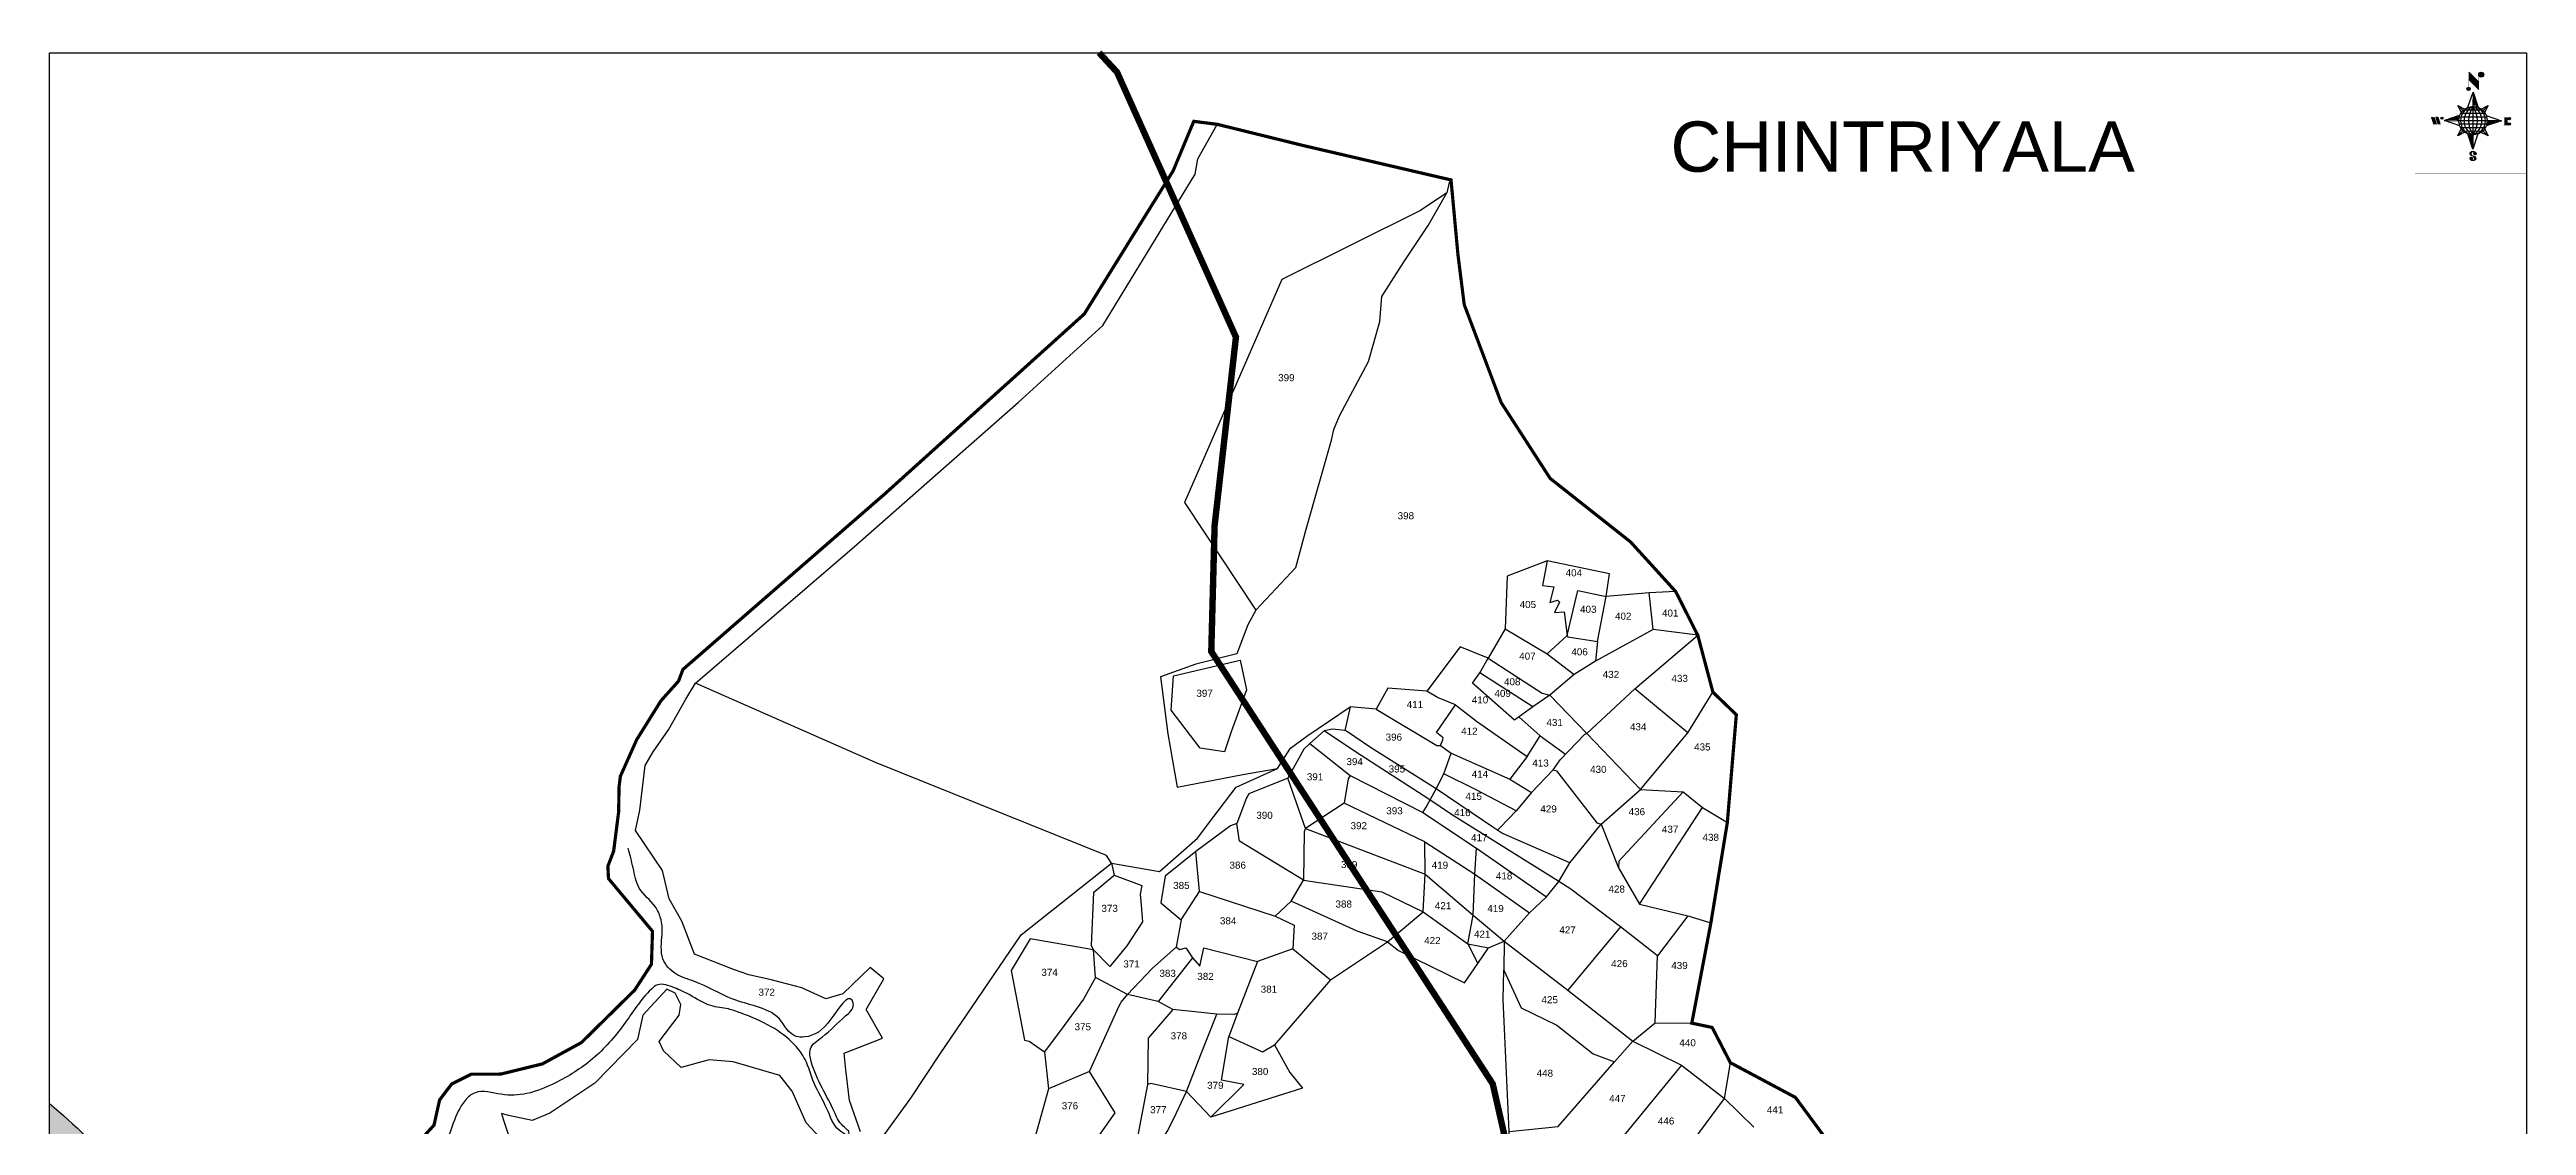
# Model space of a CAD drawing. Header units: millimetres. Extents: x 380985 to 388846, y 1838250 to 1848297.
# Drawn here: x 380985 to 388718, y 1844937 to 1848297 of the extents above; entities that cross this region are included whole.
import ezdxf
from ezdxf.enums import TextEntityAlignment as Align

# ---------------------------------------------------------------- set-up
doc = ezdxf.new("R2010")
doc.units = ezdxf.units.MM
for name, color, linetype in [('BND', 6, 'Continuous'), ('bord', 1, 'Continuous'), ('DIMENSION', 1, 'Continuous'), ('Plot', 2, 'Continuous'), ('ROADS', 50, 'Continuous'), ('Stream', 4, 'Continuous'), ('TEXT', 7, 'Continuous')]:
    doc.layers.add(name, color=color, linetype=linetype)
doc.styles.get("Standard").update_dxf_attribs({"font": 'arial.ttf'})
pattern_1 = [(267.297113149, (-8720374.938, 50637915.138), (10.5367255337, -0.497431438), [])]
pattern_2 = [(357.297113149, (-8720374.938, 50637915.138), (0.497431438, 10.5367255337), [])]

# ---------------------------------------------------------------- blocks, each defined once
blk = doc.blocks.new('CHITT')
at = {"layer": 'BND', "lineweight": 30, "const_width": 10}
blk.add_lwpolyline([(-2899.9, 1676.9), (-2856.7, 1724.2), (-2839.3, 1802.7), (-2801.8, 1852.5), (-2740.4, 1883.2), (-2648.3, 1883.6), (-2518.1, 1915.5), (-2396.3, 1982.2), (-2230, 2146.1), (-2177.8, 2226.6), (-2174.5, 2329.5), (-2311.8, 2494.1), (-2313.9, 2532.7), (-2295.9, 2579.5), (-2280.2, 2702.9), (-2279, 2780.6), (-2274.8, 2813.6), (-2223.9, 2927.9), (-2148.1, 3049.4), (-2093.1, 3110.9), (-2079.6, 3147.1), (-1926.6, 3280.3), (-1449.2, 3695.5), (-826.4, 4257.2), (-549, 4704), (-484.5, 4858.9), (-410.9, 4849.5), (-140.8, 4782.9), (318.8, 4675.9), (340.5, 4441.6), (360, 4286.6), (475.5, 3980.3), (628.3, 3743.8), (879.4, 3545.4), (1020.4, 3390.4), (1089.3, 3253.8), (1136.5, 3076.2), (1209.6, 3005.8), (1181.6, 2669.7), (1130.1, 2355.6), (1070.6, 2042.7), (1134.1, 2029.3), (1191, 1919.2), (1394, 1810.8), (1532.2, 1623.7)], dxfattribs=at)
at = {"layer": 'Plot', "color": 0}
for points in [[(-741.6, 2541.8), (-756.6, 2565.8), (-1477.9, 2856.8), (-2040.1, 3104.1), (-1824.6, 3289.5), (-1544, 3531.1), (-1031.6, 3982), (-768.6, 4220.9), (-479.9, 4694.2), (-472.3, 4742.2), (-410.9, 4849.5)], [(318.8, 4675.9), (312.8, 4667.7), (305.6, 4636.1), (223.6, 4580.3), (-209.4, 4364.6), (-513.4, 3668.6), (-290.7, 3332.2), (-166.2, 3465.4), (-133.7, 3585.4), (-54, 3863.5), (-47.4, 3897), (-29.9, 3939.5), (61.4, 4109.3), (96.2, 4233.5), (102.4, 4311.8), (170.2, 4418.4), (246.9, 4533.8), (305.6, 4636.1)], [(1020.4, 3390.4), (937.5, 3386.7), (803.7, 3375.3), (813.8, 3445.9), (619.1, 3486.3), (494.2, 3438.5), (488, 3273.9), (434.9, 3182.5), (347.3, 3217.7), (242.9, 3078.9), (121.9, 3088.4), (84.7, 3022.8), (4.2, 3030), (-12.8, 2956.4), (-51, 2961), (-77.4, 2955.9), (-122.1, 2915.7), (-140.7, 2897.8), (-190.5, 2807.6), (-312.7, 2759.2), (-319.9, 2746.1), (-349.8, 2665.8), (-369.7, 2659.3), (-478.5, 2578.4), (-573.6, 2501.4), (-587.8, 2418.3), (-524.2, 2365.2), (-466.8, 2453.3), (-230.3, 2376.8), (-171.4, 2348.8), (-175, 2274.3), (-58, 2178.4), (120.4, 2296.4), (232, 2390), (238.2, 2508.4), (236.6, 2608.7), (393.5, 2508.3), (564.2, 2387), (616.9, 2437.2), (655.8, 2484.9), (689.9, 2543.6), (787.5, 2664.3), (909.9, 2772.1), (1058, 2949.1), (1136.5, 3076.2)], [(619.1, 3486.3), (604.7, 3409.8), (639.6, 3405.1), (627.1, 3356.5), (651.5, 3363.6), (657.5, 3356.9), (641.4, 3324.7), (672, 3327), (681.7, 3253.3), (683.5, 3249), (776, 3234.3), (769.4, 3173.1)], [(-290.7, 3332.2), (-315.2, 3286.5), (-350, 3195.5), (-478, 3164), (-588.6, 3124.3), (-565.6, 2946.5), (-536.7, 2779.7), (-331.7, 2818.9), (-223.4, 2837.4), (-182.9, 2901.4), (-131.4, 2938.4), (4.2, 3030)], [(618.9, 3195.8), (681.7, 3253.3), (714.3, 3393.9), (803.7, 3375.3)], [(776, 3234.3), (803.7, 3375.3)], [(950.4, 3272.3), (937.5, 3386.7)], [(84.7, 3022.8), (274.3, 2909.5), (285.5, 2909.8), (319.6, 2885.3), (319.6, 2885.3), (502.1, 2804.6), (570.2, 2762.9), (637.6, 2833.3), (659.1, 2865), (736.9, 2945.5), (742.7, 2947.5), (892.5, 3086.2), (1089.3, 3253.8), (950.4, 3272.3), (769.4, 3173.1), (703.2, 3131.6), (627.2, 3067.1), (574.5, 3030.2), (516.7, 2988.4), (385.6, 3103.9), (408.6, 3137.1), (434.9, 3182.5), (603.8, 3072.7), (627.2, 3067.1)], [(488, 3273.9), (618.9, 3195.8), (703.2, 3131.6)], [(-547.4, 3127), (-339.5, 3176.5), (-320.2, 3084), (-367.8, 2952.7), (-388.4, 2890), (-464.3, 2901), (-554.7, 3020.3), (-547.4, 3127)], [(-1525.1, 1703.2), (-1559.1, 1800.7), (-1570.8, 1897.4), (-1575.6, 1949.2), (-1456.5, 1995.3), (-1507.3, 2085.6), (-1452.7, 2180.8), (-1495.3, 2216.2), (-1580.4, 2134.7), (-1633, 2118.8), (-1708.7, 2152.5), (-1803.7, 2177.7), (-1873.7, 2193.4), (-1921.1, 2210.7), (-2043.4, 2258.3), (-2083, 2360.8), (-2122, 2430.9), (-2143, 2519), (-2227.8, 2644.2), (-2214.4, 2707.5), (-2197.9, 2847.5), (-2172.1, 2889.6), (-2125, 2958.8), (-2070, 3054.7), (-2040.1, 3104.1)], [(574.5, 3030.2), (408.6, 3137.1)], [(-1532.6, 1581.1), (-1367.5, 1808.8), (-1276, 1946.5), (-1023, 2318.9), (-741.6, 2541.8), (-591.4, 2516.1), (-472.6, 2620.5), (-421.9, 2688), (-351.9, 2779.4), (-223.4, 2837.4), (-182.9, 2901.4), (-131.4, 2938.4), (4.2, 3030)], [(285.5, 2909.8), (293.3, 2927.4), (293.9, 2933.8), (273.3, 2950.7), (332.5, 3036.5), (276.1, 3060.1), (242.9, 3078.9)], [(332.5, 3036.5), (397.8, 2985.3), (556, 2875.3), (597.4, 2940.3), (530.5, 2999.2)], [(627.2, 3067.1), (742.7, 2947.5), (909.9, 2772.1), (1043.3, 2765.3), (1104.1, 2716.1), (1181.6, 2669.7)], [(1058, 2949.1), (892.5, 3086.2)], [(655.8, 2484.9), (320.1, 2694.5), (249.8, 2741.7), (20.1, 2890.4), (-77.4, 2955.9)], [(689.9, 2543.6), (477.2, 2636.2), (452.2, 2652.8), (272.8, 2774.1), (67.1, 2903.4), (-7.6, 2954.9), (-12.8, 2956.4)], [(597.4, 2940.3), (676.1, 2882.4)], [(-122.1, 2915.7), (3.8, 2815.8), (-2.3, 2805.6), (-14.6, 2729.7), (-135.6, 2650.8), (-190.5, 2807.6)], [(230.9, 2700.4), (241.6, 2717), (250, 2733), (253.7, 2740.2), (272.8, 2774.1), (296.7, 2821), (319.6, 2885.3)], [(556, 2875.3), (502.1, 2804.6)], [(3.8, 2815.8), (230.9, 2700.4), (398.1, 2589.3)], [(521.7, 2706.1), (397.1, 2771.5), (296.7, 2821)], [(637.6, 2833.3), (648, 2831), (773.6, 2668.2), (787.5, 2664.3), (841.7, 2527.3), (907.6, 2414.2), (1058, 2377.4), (1130.1, 2355.6)], [(236.6, 2608.7), (-14.6, 2729.7)], [(570.2, 2762.9), (521.7, 2706.1), (471.8, 2653.8), (464.3, 2645.3)], [(1043.3, 2765.3), (842.3, 2548.4), (841.7, 2527.3)], [(907.6, 2414.2), (1104.1, 2716.1)], [(-180.6, 2423.8), (-142.2, 2489.1), (-341.7, 2611.1), (-349.8, 2665.8)], [(-135.6, 2650.8), (-139.9, 2640), (-142.2, 2489.1)], [(-135.6, 2650.8), (238.2, 2508.4), (388.3, 2379.5), (485, 2298.2), (564.2, 2387)], [(-466.8, 2453.3), (-478.5, 2578.4)], [(371.2, 2290.3), (388.3, 2379.5), (393.5, 2508.3), (398.1, 2589.3), (616.9, 2437.2)], [(-797.1, 2271.2), (-803.9, 2284.9), (-796.5, 2451.6), (-733, 2504.4), (-646.8, 2472.3), (-651.6, 2445.7), (-650.1, 2423.3), (-644.4, 2358.9), (-693.1, 2284.3), (-746.6, 2219.8), (-797.1, 2271.2)], [(-741.6, 2541.8), (-733, 2504.4)], [(-142.2, 2489.1), (102.8, 2452.6), (232, 2390), (371.2, 2290.3), (436.2, 2278.2)], [(1058, 2377.4), (963.8, 2252.5), (848.4, 2343.6), (693.3, 2461), (655.8, 2484.9)], [(120.4, 2296.4), (26.1, 2329.7), (-180.6, 2423.8), (-230.3, 2376.8)], [(-524.2, 2365.2), (-539, 2280.4)], [(848.4, 2343.6), (683.5, 2145.4)], [(-348, 2073.9), (-357.5, 2069.7), (-412.3, 2070.7), (-549.8, 2085.8), (-595.2, 2109.8), (-691.9, 2132.5), (-791.3, 2184.8), (-797.1, 2271.2), (-994.9, 2306.3), (-1054.8, 2206.8), (-1013.1, 1989.8), (-998.7, 1986.5), (-950.6, 1952.9), (-938.2, 1837.9), (-986.4, 1666), (-988.1, 1604.4), (-942.1, 1518.6), (-936, 1462.5), (-741.4, 1337.1), (-682.7, 1366.2), (-635.8, 1345.5), (-601.6, 1307.8)], [(-691.9, 2132.5), (-613.8, 2214.4), (-539, 2280.4), (-528, 2273.2), (-508.8, 2278), (-488.3, 2246.4), (-466, 2220.5), (-452.6, 2277.5), (-285.1, 2234.9)], [(-488.3, 2246.4), (-595.2, 2109.8)], [(-175, 2274.3), (-285.1, 2234.9), (-348, 2073.9), (-348, 2073.9)], [(120.4, 2296.4), (155.1, 2270), (361.1, 2168.2), (402.1, 2228.7), (436.2, 2278.2), (485, 2298.2), (483.5, 2207.8), (537.4, 2090.6), (649.6, 2036.8), (762.3, 1946.9), (829.7, 1921.5), (886.3, 1986.8), (1038.3, 1911.1), (1172.9, 1807.2), (1264.4, 1717.8)], [(371.2, 2290.3), (402.1, 2228.7)], [(485, 2298.2), (683.5, 2145.4), (886.3, 1986.8)], [(955.7, 2043.9), (963.8, 2252.5)], [(-791.3, 2184.8), (-828.8, 2118.1), (-889.1, 2035.3), (-950.6, 1952.9)], [(-691.9, 2132.5), (-791.3, 2184.8)], [(-58, 2178.4), (-232.8, 1974.9), (-185, 1888.8), (-144.8, 1840.1), (-431.4, 1749.6), (-328, 1850.7), (-397.9, 1864.9), (-375.4, 2001.3), (-270.1, 1953.1), (-232.8, 1974.9)], [(396.1, 1326.2), (444, 1414.6), (509.9, 1550), (500.4, 1704.3), (481.7, 2116.7), (483.5, 2207.8)], [(-1595.2, 1624.1), (-1694.3, 1731.8), (-1738.9, 1830.3), (-1776.5, 1879.7), (-1922.9, 1921.4), (-1998, 1928.6), (-2084.8, 1904.1), (-2140.4, 1956.2), (-2153.5, 1985.1), (-2091.1, 2067.7), (-2086, 2100.8), (-2103.7, 2136.1), (-2129.5, 2148.5), (-2205.2, 2067.5), (-2221.8, 1991.4), (-2354.6, 1855), (-2494.6, 1761.2), (-2550.1, 1738.5), (-2624.1, 1754.5), (-2646.5, 1760.3), (-2639.6, 1739.7), (-2589.9, 1589.1)], [(-809.8, 1891.7), (-718.7, 2094.6), (-711.5, 2108.1), (-691.9, 2132.5)], [(-549.8, 2085.8), (-626.6, 1995.7), (-629.1, 1851.5), (-662.6, 1676.3), (-595.8, 1652.1), (-575.3, 1692.8), (-565.6, 1707.2), (-538.5, 1762.6), (-507.4, 1828.9), (-618.4, 1854.5), (-629.1, 1851.5)], [(-507.4, 1828.9), (-462.4, 1944.4), (-412.3, 2070.7)], [(-348, 2073.9), (-375.4, 2001.3)], [(886.3, 1986.8), (955.7, 2043.9), (1070.6, 2042.7)], [(-787.6, 1674.8), (-789.7, 1677.8), (-730.3, 1762.5), (-809.8, 1891.7), (-938.2, 1837.9)], [(500.4, 1704.3), (653.4, 1720.4), (829.7, 1921.5)], [(1038.3, 1911.1), (802.2, 1622.9), (721.9, 1472.2)], [(959, 1519.2), (1172.9, 1807.2), (1191, 1919.2)], [(-431.4, 1749.6), (-507.4, 1828.9)]]:
    blk.add_lwpolyline(points, dxfattribs=at)
at = {"layer": 'Stream'}
for points in [[(-1567.2, 1692.9), (-1561.8, 1697.7), (-1578.9, 1721.5), (-1607, 1766.4), (-1678.9, 1922.5), (-1681.5, 1962.3), (-1645.1, 1999.1), (-1571.9, 2065.2), (-1547.3, 2101.3), (-1551.2, 2114), (-1617.3, 2054.7), (-1699.4, 1999.6), (-1726.3, 2001.1), (-1779.4, 2056.7), (-1850.2, 2094.7), (-1923.7, 2117.9), (-2043.8, 2173), (-2101.9, 2196.6), (-2141.9, 2243.3), (-2144.6, 2320.2), (-2149.1, 2371), (-2166.4, 2406.7), (-2215.9, 2464.7), (-2235, 2527.6), (-2250.7, 2588.7)], [(-1567.2, 1692.9), (-1592, 1708.5), (-1630.1, 1775.5), (-1669.8, 1855.2), (-1698.2, 1929.6), (-1730.9, 1975.2), (-1803.9, 2031.4), (-1899.8, 2074.7), (-1937.6, 2086.9), (-1992.2, 2097.3), (-2058.3, 2130.7), (-2106.1, 2153.1), (-2133.2, 2162.2), (-2159.4, 2162.4), (-2178.1, 2149.1), (-2264, 2038.4), (-2361.6, 1931.2), (-2479.2, 1855.6), (-2566.7, 1822.9), (-2646.9, 1820.4), (-2728.7, 1825.3), (-2759.6, 1801.2), (-2827.7, 1658.3), (-2916.7, 1562.5), (-2962.4, 1491.8)]]:
    blk.add_spline(points, degree=3, dxfattribs=at)
at = {"layer": 'DIMENSION', "color": 0}
for s, p in [('399', (-195.3, 4058.4)), ('398', (177.7, 3627.2)), ('404', (702.2, 3448.9)), ('405', (558.7, 3350)), ('403', (747.3, 3335.2)), ('401', (1003.2, 3323.3)), ('402', (856.4, 3313.7)), ('407', (557.4, 3188.9)), ('406', (720.1, 3202.2)), ('408', (509.9, 3108.8)), ('432', (818.1, 3131.7)), ('433', (1032.8, 3119.4)), ('397', (-450.7, 3072.9)), ('411', (206, 3037.7)), ('410', (409.4, 3052.1)), ('409', (480.1, 3072.5)), ('396', (140.2, 2935.9)), ('412', (376.1, 2954.4)), ('431', (642.3, 2981.5)), ('434', (903.2, 2968.3)), ('394', (17.9, 2859.5)), ('413', (598.3, 2855)), ('435', (1103.5, 2905.2)), ('391', (-105.8, 2812.1)), ('395', (149.7, 2836.5)), ('414', (409, 2820.3)), ('430', (778.8, 2835.3)), ('393', (142.3, 2705.9)), ('416', (354.2, 2700.1)), ('415', (389.6, 2751)), ('429', (623.4, 2711.6)), ('436', (899, 2703.2)), ('390', (-263.5, 2691.8)), ('392', (30.8, 2659.3)), ('417', (406.9, 2621.9)), ('437', (1002.9, 2648.2)), ('438', (1129.7, 2623)), ('385', (-523.1, 2472.8)), ('386', (-347.3, 2536.1)), ('389', (0.8, 2538.2)), ('419', (284.1, 2536)), ('418', (484.5, 2502.4)), ('373', (-747.1, 2401.2)), ('388', (-16.3, 2414.7)), ('421', (294, 2409.5)), ('419', (457.8, 2400.7)), ('428', (836, 2461.5)), ('384', (-377.1, 2362.3)), ('387', (-91.2, 2314.2)), ('421', (416.1, 2320.6)), ('427', (682.7, 2333.8)), ('422', (260.6, 2300.8)), ('374', (-934.6, 2201.4)), ('371', (-678.7, 2227.6)), ('383', (-566, 2198.4)), ('382', (-447.8, 2188.7)), ('426', (844.7, 2228.6)), ('439', (1032.1, 2222.8)), ('372', (-1818, 2139.3)), ('381', (-249.8, 2148.8)), ('425', (626.9, 2116)), ('375', (-831, 2031.4)), ('378', (-531, 2003)), ('440', (1057.5, 1981.5)), ('379', (-417.1, 1848.5)), ('380', (-277.2, 1891.7)), ('448', (611.7, 1886.4)), ('376', (-871.1, 1784.7)), ('377', (-595, 1772.5)), ('447', (838.2, 1807.6)), ('441', (1330.7, 1772.2)), ('446', (990.4, 1737.2))]:
    blk.add_text(s, height=22, dxfattribs=at).set_placement(p, align=Align.MIDDLE_CENTER)
blk = doc.blocks.new('*X6')
at = {"color": 0, "linetype": 'Continuous'}
for p, q in [((6321.6, 240.5), (6322.3, 241.2)), ((6321.6, 240.3), (6322.3, 241)), ((6321.6, 240.1), (6322.3, 240.8)), ((6321.6, 239.9), (6322.4, 240.7)), ((6321.6, 239.8), (6322.4, 240.6)), ((6321.6, 239.6), (6322.5, 240.5)), ((6321.6, 239.4), (6322.5, 240.3)), ((6321.6, 239.2), (6322.6, 240.2)), ((6321.7, 239.1), (6322.6, 240.1)), ((6321.8, 240.8), (6322.4, 241.4)), ((6321.8, 239), (6322.7, 240)), ((6321.8, 239), (6322.8, 239.9)), ((6321.9, 238.9), (6322.9, 239.8)), ((6322, 238.8), (6323, 239.7)), ((6322.1, 241.3), (6322.4, 241.6)), ((6322.1, 238.7), (6323.1, 239.6)), ((6322.2, 238.6), (6323.1, 239.6)), ((6322.3, 238.5), (6323.2, 239.5)), ((6322.4, 238.5), (6323.3, 239.4)), ((6322.5, 238.4), (6323.4, 239.3)), ((6322.7, 238.4), (6323.6, 239.3)), ((6322.8, 238.3), (6323.7, 239.2)), ((6322.9, 238.3), (6323.8, 239.1)), ((6323.1, 238.2), (6323.9, 239.1)), ((6323.2, 238.2), (6324, 239)), ((6323.3, 238.2), (6324.2, 239)), ((6323.5, 238.1), (6324.3, 238.9)), ((6323.7, 238.1), (6324.4, 238.9)), ((6323.8, 238.1), (6324.6, 238.8)), ((6324.1, 238.2), (6324.7, 238.8)), ((6324.3, 238.3), (6324.9, 238.8)), ((6324.6, 238.3), (6325.1, 238.8)), ((6324.8, 238.4), (6325.2, 238.8)), ((6325.1, 238.5), (6325.4, 238.8)), ((6325.4, 238.6), (6325.6, 238.8))]:
    blk.add_line(p, q, dxfattribs=at)
blk = doc.blocks.new('*X5')
at = {"color": 0, "linetype": 'Continuous'}
for p, q in [((6324.4, 240.3), (6324.5, 240.4)), ((6324.6, 240.3), (6324.8, 240.5)), ((6324.7, 240.2), (6325, 240.5)), ((6324.8, 240.2), (6325.2, 240.6)), ((6325, 240.1), (6325.5, 240.6)), ((6325.1, 240.1), (6325.6, 240.6)), ((6325.2, 240), (6325.8, 240.6)), ((6325.3, 240), (6326, 240.6)), ((6325.4, 239.9), (6326.1, 240.6)), ((6325.5, 239.8), (6326.2, 240.5)), ((6325.6, 239.8), (6326.3, 240.5)), ((6325.7, 239.7), (6326.5, 240.4)), ((6325.9, 239.6), (6326.6, 240.3)), ((6326, 239.5), (6326.7, 240.3)), ((6326, 239.4), (6326.8, 240.2)), ((6326.1, 239.3), (6327, 240.2)), ((6326.2, 239.3), (6327.1, 240.1)), ((6326.3, 239.2), (6327.1, 240)), ((6326.4, 239.1), (6327.2, 239.9)), ((6326.5, 239), (6327.3, 239.8)), ((6326.5, 238.9), (6327.4, 239.7)), ((6326.6, 238.8), (6327.5, 239.6)), ((6326.7, 238.7), (6327.5, 239.5)), ((6326.8, 238.6), (6327.6, 239.4)), ((6326.8, 238.5), (6327.7, 239.3)), ((6326.8, 236.5), (6327.4, 237)), ((6326.9, 238.3), (6327.8, 239.2)), ((6326.9, 238.2), (6327.9, 239.1)), ((6326.9, 236.8), (6327.6, 237.4)), ((6327, 238.1), (6327.8, 239)), ((6327, 237.9), (6327.8, 238.8)), ((6327, 237.8), (6327.8, 238.6)), ((6327, 237.6), (6327.8, 238.4)), ((6327, 237.4), (6327.8, 238.2)), ((6327, 237.3), (6327.8, 238)), ((6327, 237.1), (6327.8, 237.9))]:
    blk.add_line(p, q, dxfattribs=at)
blk = doc.blocks.new('H')
at = {"layer": 'bord', "extrusion": (0.000427885, 0.004792, 0.999988)}
h = blk.add_hatch(dxfattribs=at)
h.set_pattern_fill('LINE', color=8, scale=84.387686, angle=-2.7029, style=0)
h.set_pattern_definition(pattern_2)
h.paths.add_polyline_path([(-492, 786, -0.090992), (-448, 775), (-486, 912)])
h = blk.add_hatch(dxfattribs=at)
h.set_pattern_fill('LINE', color=8, scale=84.387686, angle=-92.7029, style=0)
h.set_pattern_definition(pattern_1)
h.paths.add_polyline_path([(-625, 665, -0.090992), (-615, 710), (-751, 671)])
h = blk.add_hatch(dxfattribs=at)
h.set_pattern_fill('LINE', color=8, scale=84.387686, angle=-2.7029, style=0)
h.set_pattern_definition(pattern_2)
h.paths.add_polyline_path([(-504, 533, -0.090992), (-549, 543), (-510, 406)])
h = blk.add_hatch(dxfattribs=at)
h.set_pattern_fill('LINE', color=8, scale=84.387686, angle=-92.7029, style=0)
h.set_pattern_definition(pattern_1)
h.paths.add_polyline_path([(-246, 647), (-372, 653, -0.090992), (-382, 609)])
for p, q in [((-538, 774, -1216), (-487, 906, -1216)), ((-519, 1020, -1217), (-435, 927, -1216)), ((-516, 1087, -1217), (-432, 994, -1217)), ((-487, 906, -1216), (-493, 780, -1216)), ((-487, 906, -1216), (-448, 769, -1216)), ((-865, 701, -1215), (-847, 638, -1215)), ((-847, 700, -1215), (-829, 637, -1215)), ((-829, 699, -1215), (-811, 636, -1215)), ((-829, 699, -1215), (-811, 698, -1215)), ((-811, 698, -1215), (-794, 635, -1215)), ((-752, 665, -1215), (-615, 704, -1215)), ((-752, 665, -1215), (-625, 659, -1215)), ((-619, 614, -1215), (-752, 665, -1215)), ((-627, 794, -1216), (-567, 760, -1216)), ((-627, 794, -1216), (-584, 747, -1215)), ((-599, 731, -1215), (-627, 794, -1216)), ((-421, 753, -1216), (-359, 781, -1216)), ((-359, 781, -1216), (-405, 739, -1216)), ((-359, 781, -1216), (-392, 721, -1215)), ((-379, 693, -1215), (-246, 641, -1215)), ((-213, 669, -1215), (-217, 601, -1215)), ((-197, 600, -1215), (-194, 668, -1215)), ((-639, 526, -1214), (-606, 585, -1215)), ((-639, 526, -1214), (-593, 568, -1215)), ((-577, 553, -1215), (-639, 526, -1214)), ((-511, 400, -1214), (-549, 537, -1214)), ((-460, 533, -1215), (-511, 400, -1214)), ((-505, 527, -1214), (-511, 400, -1214)), ((-371, 513, -1214), (-431, 546, -1215)), ((-371, 513, -1214), (-414, 560, -1215)), ((-399, 576, -1215), (-371, 513, -1214)), ((-246, 641, -1215), (-383, 603, -1215)), ((-373, 647, -1215), (-246, 641, -1215))]:
    blk.add_line(p, q, dxfattribs=at)
at = {"layer": 'bord', "color": 8, "linetype": 'ByBlock', "extrusion": (0.000427885, 0.004792, 0.999988)}
for p, q in [((-375, 679, -1215), (-620, 691, -1215)), ((-386, 711, -1215), (-605, 722, -1215)), ((-411, 744, -1216), (-578, 752, -1216)), ((-493, 780, -1216), (-505, 527, -1214)), ((-373, 647, -1215), (-625, 659, -1215)), ((-378, 616, -1215), (-623, 628, -1215)), ((-392, 585, -1215), (-611, 595, -1215)), ((-420, 555, -1215), (-587, 562, -1215))]:
    blk.add_line(p, q, dxfattribs=at)
at = {"layer": 'bord', "extrusion": (0.000427885, 0.004792, 0.999988), "elevation": -1212}
for points, const_width in [([(-530, 950, 1), (-520, 939, 1)], 14.8), ([(-414, 1073, 1), (-398, 1058, 1)], 22.3), ([(-776, 697, 1), (-769, 690, 1)], 8.9), ([(-178, 667, 1), (-171, 660, 1)], 9.79), ([(-180, 618, 1), (-173, 611, 1)], 9.79), ([(-525, 322, 1), (-533, 329, 1)], 11.1), ([(-490, 362, 1), (-498, 369, 1)], 11.1)]:
    blk.add_lwpolyline(points, format="xyb", close=True, dxfattribs=dict(at, const_width=const_width))
for points, const_width in [([(-522, 960), (-516, 1093)], 1.61), ([(-434, 933), (-428, 1066)], 1.61), ([(-870, 707), (-846, 706)], 0.642), ([(-829, 643), (-821, 678)], 0.642), ([(-793, 641), (-782, 694)], 0.642), ([(-223, 676), (-174, 673)], 0.706), ([(-829, 643), (-855, 644)], 0.642), ([(-811, 642), (-784, 641)], 0.642), ([(-177, 605), (-226, 607)], 0.706), ([(-195, 645), (-185, 644)], 0.706)]:
    blk.add_lwpolyline(points, dxfattribs=dict(at, const_width=const_width))
for points in [[(-537, 317), (-531, 310), (-520, 307), (-505, 307), (-494, 310), (-486, 318), (-487, 326), (-491, 333), (-494, 336), (-503, 341), (-522, 347), (-530, 352), (-534, 355), (-537, 363), (-537, 373), (-530, 381), (-520, 384), (-504, 384), (-493, 380), (-487, 373)], [(-522, 348), (-526, 354), (-528, 361), (-528, 371), (-526, 375), (-521, 381), (-515, 384)], [(-505, 307), (-499, 312), (-497, 319), (-497, 327), (-501, 335), (-509, 343)]]:
    blk.add_lwpolyline(points, dxfattribs=at)
at = {"layer": 'bord', "extrusion": (0.000427885, 0.004792, 0.999988)}
for centre, radius in [((-525, 944, -1212), 14.8), ((-406, 1065, -1212), 22.3), ((-773, 694, -1212), 8.9), ((-498, 659, -1212), 127), ((-174, 663, -1212), 9.79), ((-177, 615, -1212), 9.79), ((-529, 325, -1212), 11.1), ((-494, 365, -1212), 11.1)]:
    blk.add_circle(centre, radius, dxfattribs=at)
at = {"layer": 'bord', "color": 8, "linetype": 'ByBlock', "extrusion": (0.000427885, 0.004792, 0.999988)}
for centre, radius, start, end in [((-482, 658, -1212), 128, 94.9254, 259.6691), ((-437, 656, -1212), 141, 113.2864, 241.308), ((-316, 651, -1212), 222, 142.5892, 212.0053), ((-560, 662, -1212), 141, 293.2864, 61.308), ((-681, 668, -1212), 222, 322.5892, 32.0053), ((-515, 660, -1212), 128, 274.9254, 79.6691)]:
    blk.add_arc(centre, radius, start, end, dxfattribs=at)
at = {"layer": 'bord', "extrusion": (0.000427885, 0.004792, 0.999988)}
for points in [[(-516, 1093, -1212), (-431, 1000, -1212), (-519, 1026, -1212), (-434, 933, -1212)], [(-864, 707, -1212), (-846, 706, -1212), (-846, 644, -1212), (-829, 643, -1212)], [(-829, 705, -1212), (-811, 704, -1212), (-811, 642, -1212), (-793, 641, -1212)], [(-193, 674, -1212), (-197, 606, -1212), (-213, 675, -1212), (-216, 607, -1212)]]:
    blk.add_solid(points, dxfattribs=at)
at = {"layer": 'bord', "extrusion": (0.000427885, 0.004792, 0.999988), "xscale": 7.977342409717546, "yscale": 7.977342408231451, "zscale": 7.977342408476333, "rotation": 138.0840426661453}
for name, p in [('*X5', (38301, -31929, -1212)), ('*X6', (38314, -31951, -1212))]:
    blk.add_blockref(name, p, dxfattribs=at)

msp = doc.modelspace()

# ---------------------------------------------------------------- hatches: boundary and pattern name
h = msp.add_hatch()
h.set_pattern_fill('DASH,_O', color=4, scale=20, angle=45)
h.set_pattern_definition([(45, (0, 0), (7e-15, 89.8025612), [63.5, -63.5])])
edge = h.paths.add_edge_path()
edge.add_spline(control_points=[(388718.2, 1839990.7), (388580.2, 1839963.3), (388267.3, 1839901), (387855.9, 1839801.7), (387475.2, 1839575.2), (387094.4, 1839473.5), (386684, 1839375.2), (386279.4, 1839179.1), (385788, 1839251.2), (385390.9, 1839342.9), (385017, 1839397.5), (384652.2, 1839331.6), (384230.5, 1839388.5), (383818.2, 1839598.3), (383335.6, 1839935.9), (382998, 1840537.8), (382398, 1840891), (382107.7, 1841490.9), (381881.2, 1842059.9), (381643.3, 1842668), (381608.6, 1843256.1), (381578.5, 1843897.5), (381439.4, 1844549.9), (381141.9, 1844872.6), (380984.5, 1845004.8)], knot_values=[681.550287, 681.550287, 681.550287, 681.550287, 1104.733733, 1640.486126, 1936.19225, 2424.815522, 2811.604508, 3206.373083, 3741.717331, 4239.921726, 4445.074723, 4866.973381, 5341.050655, 5688.570558, 6248.458721, 7081.488613, 7695.659292, 8262.875186, 9023.485752, 9553.884751, 10205.221495, 10769.52233, 11500.583355, 12112.559309, 12112.559309, 12112.559309, 12112.559309], degree=3, periodic=0)
edge.add_line((380984.5, 1845004.8), (380984.5, 1842124.7))
edge.add_spline(control_points=[(380984.5, 1842124.7), (381142.4, 1841791.7), (381458.8, 1841292.9), (381860.8, 1840714.9), (382152.8, 1840264.9), (382705.8, 1839874.2), (383315.3, 1839408.2), (383832.9, 1839015.9), (384264, 1838837), (384786.2, 1838854.7), (385466.3, 1838780.9), (386121.3, 1838714.7), (386738.2, 1838841.7), (387360.1, 1838940.9), (388053.6, 1839115.2), (388508, 1839191.7), (388718.2, 1839227.2)], knot_values=[593.47484, 593.47484, 593.47484, 593.47484, 1699.853064, 2353.104729, 2713.64595, 3295.736963, 4352.3737, 5035.357019, 5228.200674, 5739.632747, 6566.226218, 7299.515557, 7688.053722, 8448.093622, 9190.633385, 9830.162664, 9830.162664, 9830.162664, 9830.162664], degree=3, periodic=0)
edge.add_line((388718.2, 1839227.2), (388718.2, 1839990.7))
h.paths.add_polyline_path([(385414.9, 1838929.9), (386324, 1838985.6), (386316.4, 1839109.5), (385407.3, 1839053.7)], flags=24)
h.paths.add_polyline_path([(381236.7, 1842193.4), (381742.9, 1841436.3), (381846.1, 1841505.3), (381339.8, 1842262.4)], flags=24)

# ---------------------------------------------------------------- linework, layer by layer
msp.add_lwpolyline([(380984.5, 1848286.5), (388718.2, 1848286.5), (388718.2, 1838250), (380984.5, 1838250)], close=True)
at = {"color": 190}
msp.add_lwpolyline([(380984.7, 1848286.5), (388718.2, 1848286.5)], dxfattribs=at)
at = {"const_width": 0.285}
msp.add_lwpolyline([(388718.2, 1848286.5), (388370.2, 1848286.5), (388370.2, 1847908.3), (388718.2, 1847908.3)], close=True, dxfattribs=at)
at = {"color": 4}
msp.add_open_spline([(380984.5, 1845004.8), (381141.9, 1844872.6), (381439.4, 1844549.9), (381578.5, 1843897.5), (381608.6, 1843256.1), (381643.3, 1842668), (381881.2, 1842059.9), (382107.7, 1841490.9), (382398, 1840891), (382998, 1840537.8), (383335.6, 1839935.9), (383818.2, 1839598.3), (384230.5, 1839388.5), (384652.2, 1839331.6), (385017, 1839397.5), (385390.9, 1839342.9), (385788, 1839251.2), (386279.4, 1839179.1), (386684, 1839375.2), (387094.4, 1839473.5), (387475.2, 1839575.2), (387855.9, 1839801.7), (388267.3, 1839901), (388580.2, 1839963.3), (388718.2, 1839990.7)], degree=3, knots=[681.550287, 681.550287, 681.550287, 681.550287, 1293.526241, 2024.587266, 2588.888101, 3240.224844, 3770.623844, 4531.23441, 5098.450304, 5712.620983, 6545.650875, 7105.539038, 7453.058941, 7927.136215, 8349.034872, 8554.18787, 9052.392265, 9587.736513, 9982.505087, 10369.294074, 10857.917346, 11153.62347, 11689.375862, 12112.559309, 12112.559309, 12112.559309, 12112.559309], dxfattribs=at)
at = {"layer": 'ROADS', "color": 40, "const_width": 20}
msp.add_lwpolyline([(385528.5, 1844900.1), (385490.7, 1845066.5), (384611.9, 1846416.6), (384622.3, 1846810.1), (384688.9, 1847398.5), (384317.6, 1848226), (384261.5, 1848286.5)], dxfattribs=at)

# ---------------------------------------------------------------- block references
at = {"xscale": 0.350762963945016, "yscale": 0.3507629639934748, "zscale": 0.3507629639658534, "rotation": 2.579586821179989}
msp.add_blockref('H', (388736.5, 1847853.3, 425.9), dxfattribs=at)
msp.add_blockref('CHITT', (385041.7, 1843213.4))

# ---------------------------------------------------------------- texts
at = {"layer": 'TEXT', "color": 5}
msp.add_text('CHINTRIYALA', height=156.989, dxfattribs=at).set_placement((386045.8, 1847914.9))

doc.saveas('drawing.dxf')
